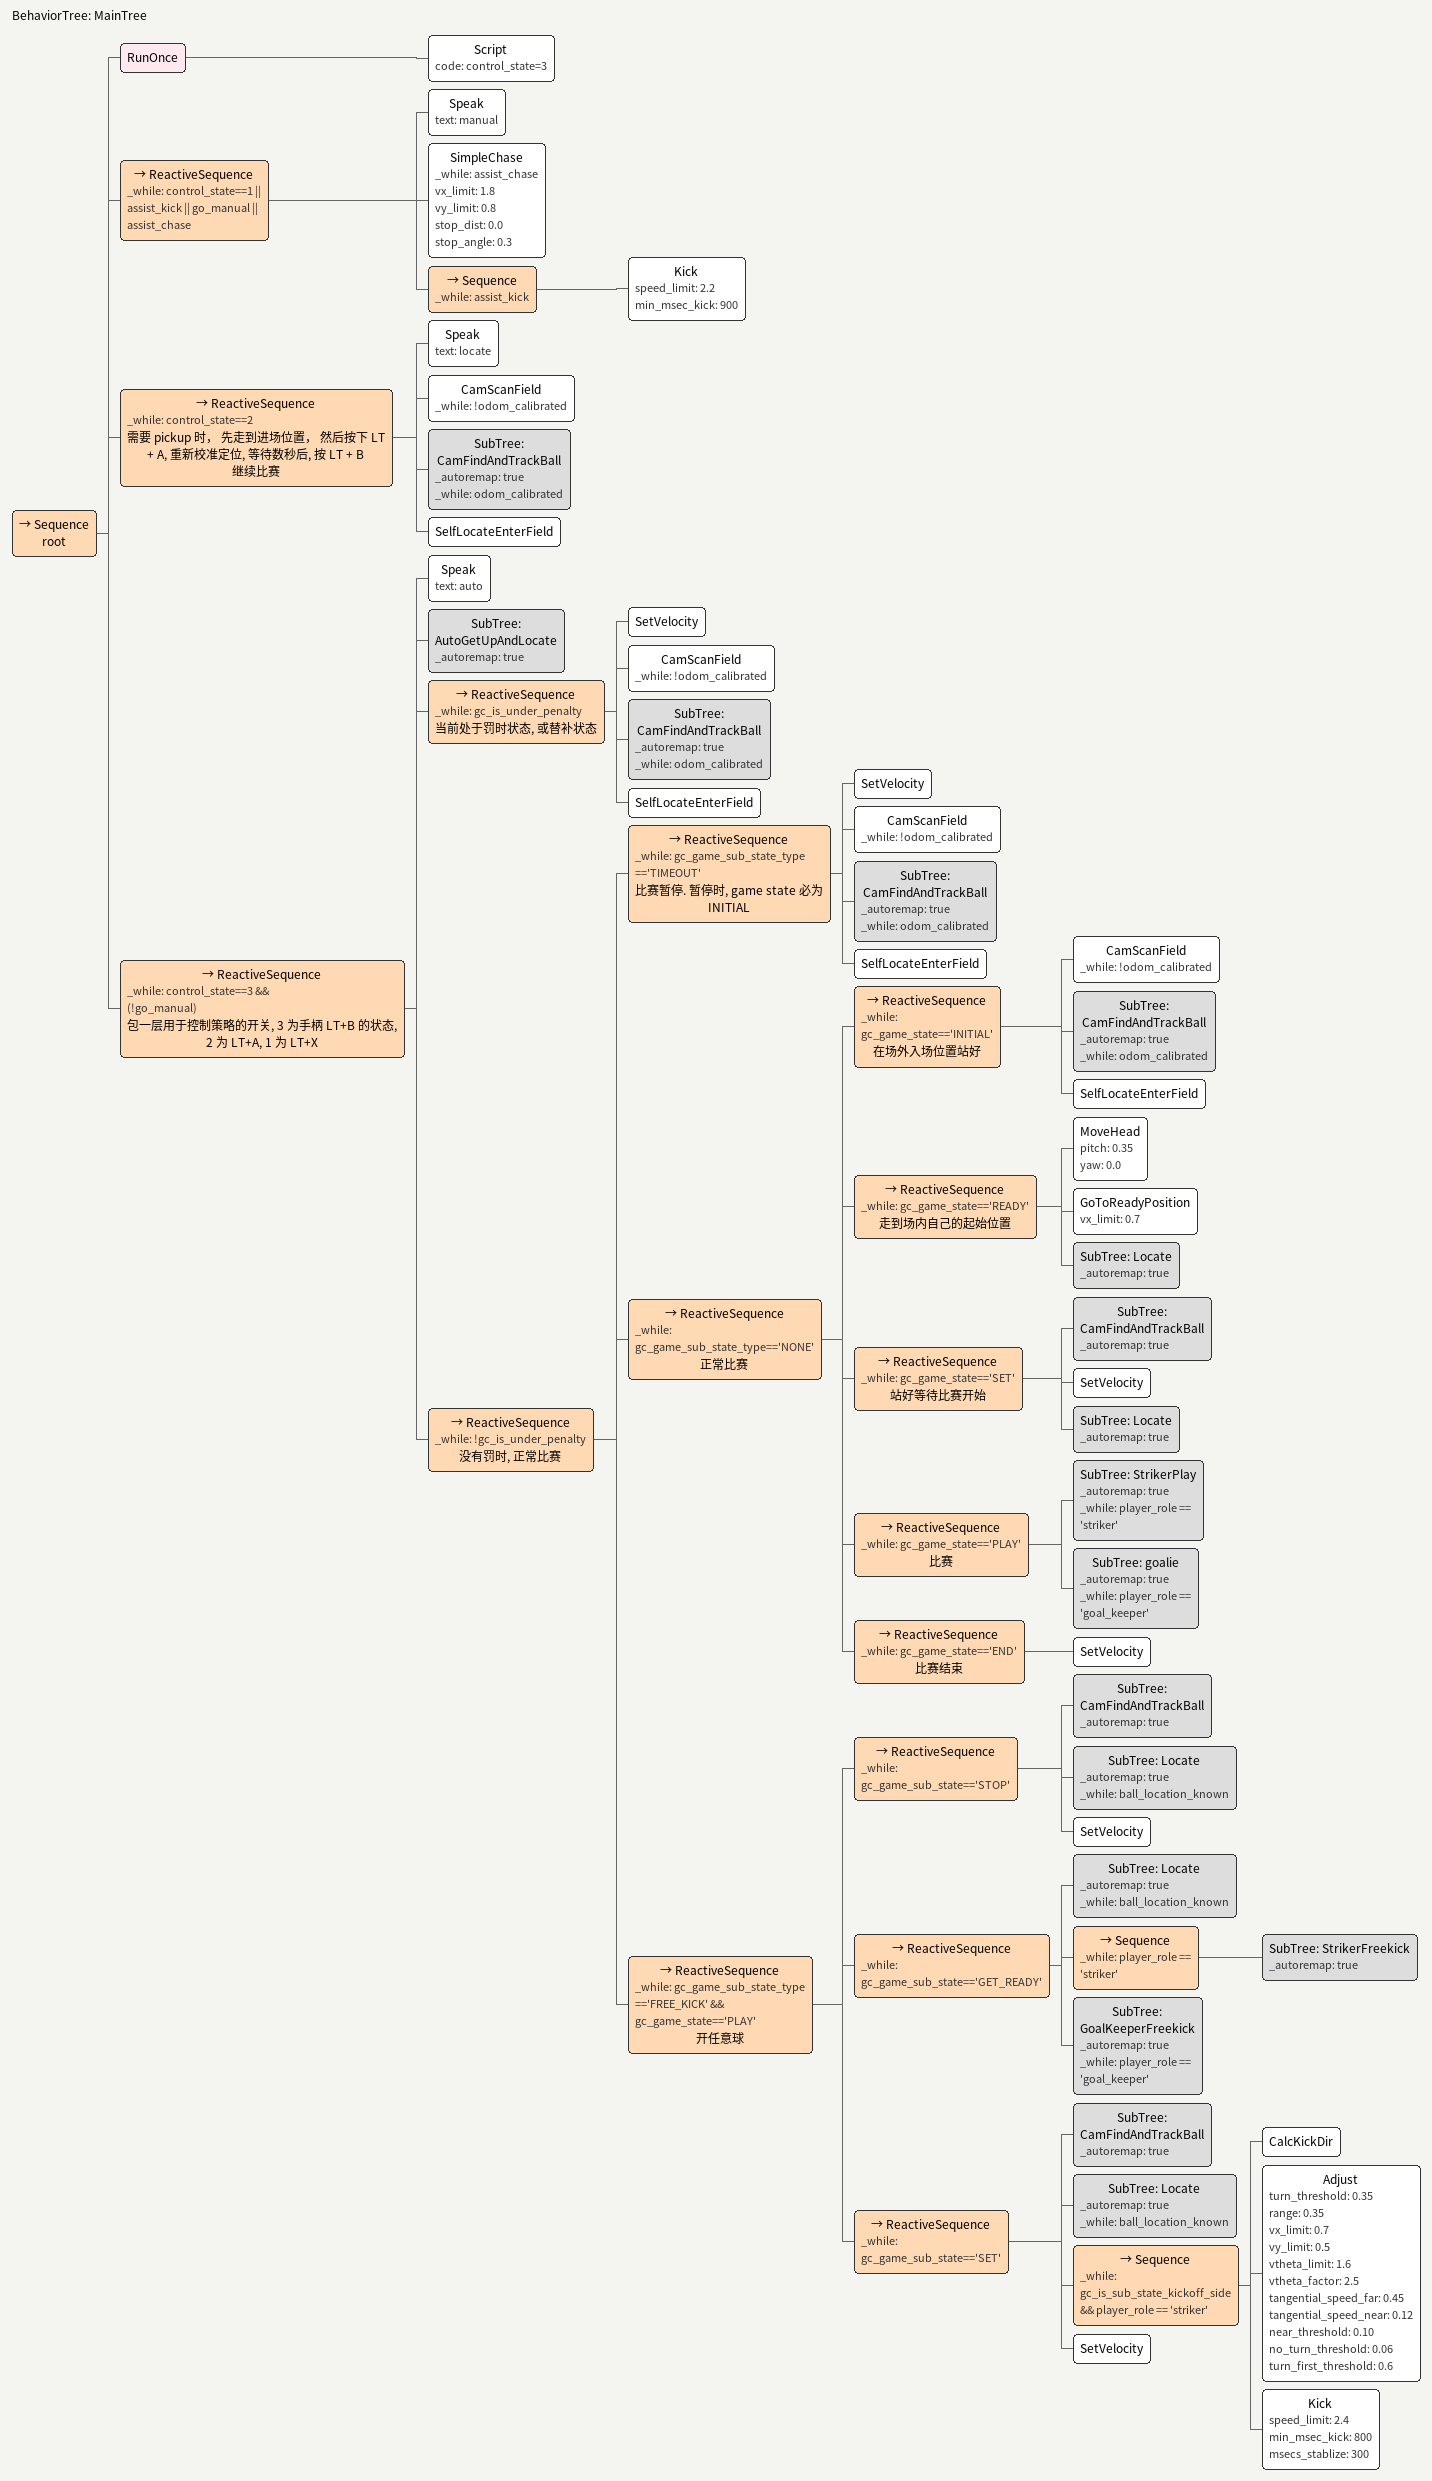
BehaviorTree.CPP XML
<!-- 正式比赛专用 -->

<root BTCPP_format="4">
    <include path="./subtrees/subtree_cam_find_and_track_ball.xml" />
    <include path="./subtrees/subtree_striker_play.xml" />
    <include path="./subtrees/subtree_goal_keeper_play.xml" />
    <include path="./subtrees/subtree_striker_freekick.xml" />
    <include path="./subtrees/subtree_goal_keeper_freekick.xml" />
    <include path="./subtrees/subtree_locate.xml" />
    <include path="./subtrees/subtree_auto_standup_and_locate.xml" />
    <include path="./subtrees/goalie.xml" />
    <BehaviorTree ID="MainTree">
        <Sequence name="root">
            <RunOnce><Script code="control_state=3" /></RunOnce>
            <ReactiveSequence _while="control_state==1 || assist_kick || go_manual || assist_chase" >
                <Speak text="manual" />
                <SimpleChase _while="assist_chase" vx_limit="1.8" vy_limit="0.8" stop_dist="0.0" stop_angle="0.3" />
                <Sequence _while="assist_kick">
                    <Kick speed_limit="2.2" min_msec_kick="900"/>
               </Sequence>
            </ReactiveSequence>

            <ReactiveSequence _while="control_state==2" name="需要 pickup 时， 先走到进场位置， 然后按下 LT + A, 重新校准定位, 等待数秒后, 按 LT + B 继续比赛">
                <Speak text="locate" />
                <CamScanField  _while="!odom_calibrated"/>
                <SubTree ID="CamFindAndTrackBall" _autoremap="true" _while="odom_calibrated" />
                <SelfLocateEnterField />

            </ReactiveSequence>

            <ReactiveSequence _while="control_state==3 &amp;&amp; (!go_manual)" name="包一层用于控制策略的开关, 3 为手柄 LT+B 的状态, 2 为 LT+A, 1 为 LT+X">
                <Speak text="auto" />
                <SubTree ID="AutoGetUpAndLocate" _autoremap="true" />
                <ReactiveSequence _while="gc_is_under_penalty" name="当前处于罚时状态, 或替补状态">
                    <SetVelocity />
                    <CamScanField  _while="!odom_calibrated"/>
                    <SubTree ID="CamFindAndTrackBall" _autoremap="true" _while="odom_calibrated" />
                    <SelfLocateEnterField />
                </ReactiveSequence>

                <ReactiveSequence _while="!gc_is_under_penalty" name="没有罚时, 正常比赛">
                    <ReactiveSequence _while="gc_game_sub_state_type=='TIMEOUT'" name="比赛暂停. 暂停时, game state 必为 INITIAL">
                        <SetVelocity />
                        <CamScanField _while="!odom_calibrated"/>
                        <SubTree ID="CamFindAndTrackBall" _autoremap="true" _while="odom_calibrated" />
                        <SelfLocateEnterField />
                    </ReactiveSequence>

                    <ReactiveSequence _while="gc_game_sub_state_type=='NONE'" name="正常比赛">
                        <ReactiveSequence _while="gc_game_state=='INITIAL'" name="在场外入场位置站好">
                            <CamScanField _while="!odom_calibrated"/>
                            <SubTree ID="CamFindAndTrackBall" _autoremap="true" _while="odom_calibrated" />
                            <SelfLocateEnterField />
                        </ReactiveSequence>

                        <ReactiveSequence _while="gc_game_state=='READY'" name="走到场内自己的起始位置">
                            <MoveHead pitch="0.35" yaw="0.0" />
                            <GoToReadyPosition  vx_limit="0.7" />
                            <SubTree ID="Locate" _autoremap="true" />
                        </ReactiveSequence>

                        <ReactiveSequence _while="gc_game_state=='SET'" name="站好等待比赛开始">
                            <SubTree ID="CamFindAndTrackBall" _autoremap="true" />
                            <SetVelocity />
                            <SubTree ID="Locate" _autoremap="true" />
                        </ReactiveSequence>

                        <ReactiveSequence _while="gc_game_state=='PLAY'" name="比赛">
                            <SubTree ID="StrikerPlay" _autoremap="true" _while="player_role == 'striker'" />
                            <SubTree ID="goalie" _autoremap="true" _while="player_role == 'goal_keeper'" />
                        </ReactiveSequence>

                        <ReactiveSequence _while="gc_game_state=='END'" name="比赛结束">
                            <SetVelocity />
                        </ReactiveSequence>

                    </ReactiveSequence>

                    <ReactiveSequence _while="gc_game_sub_state_type=='FREE_KICK' &amp;&amp; gc_game_state=='PLAY'" name="开任意球">
                        <ReactiveSequence _while="gc_game_sub_state=='STOP'">
                            <SubTree ID="CamFindAndTrackBall" _autoremap="true" />
                            <SubTree ID="Locate" _autoremap="true" _while="ball_location_known"/>
                            <SetVelocity />
                        </ReactiveSequence>
                        <ReactiveSequence _while="gc_game_sub_state=='GET_READY'">
                            <SubTree ID="Locate" _autoremap="true" _while="ball_location_known" />
                            <Sequence _while="player_role == 'striker'" >
                                <SubTree ID="StrikerFreekick" _autoremap="true" />
                            </Sequence>
                            <SubTree ID="GoalKeeperFreekick" _autoremap="true" _while="player_role == 'goal_keeper'"/>
                        </ReactiveSequence>
                        <ReactiveSequence _while="gc_game_sub_state=='SET'">
                            <SubTree ID="CamFindAndTrackBall" _autoremap="true" />
                            <SubTree ID="Locate" _autoremap="true" _while="ball_location_known" />
                            <!-- If we are kickoff side and striker: align and kick quickly -->
                            <Sequence _while="gc_is_sub_state_kickoff_side &amp;&amp; player_role == 'striker'">
                                <CalcKickDir />
                                <!-- Quick alignment to avoid missing the first touch -->
                                <Adjust turn_threshold="0.35" range="0.35"
                                        vx_limit="0.7" vy_limit="0.5" vtheta_limit="1.6" vtheta_factor="2.5"
                                        tangential_speed_far="0.45" tangential_speed_near="0.12"
                                        near_threshold="0.10" no_turn_threshold="0.06" turn_first_threshold="0.6" />
                                <Kick speed_limit="2.4" min_msec_kick="800" msecs_stablize="300"/>
                            </Sequence>
                            <SetVelocity />
                        </ReactiveSequence>
                    </ReactiveSequence>

                </ReactiveSequence>
            </ReactiveSequence>
        </Sequence>
    </BehaviorTree>
</root>
